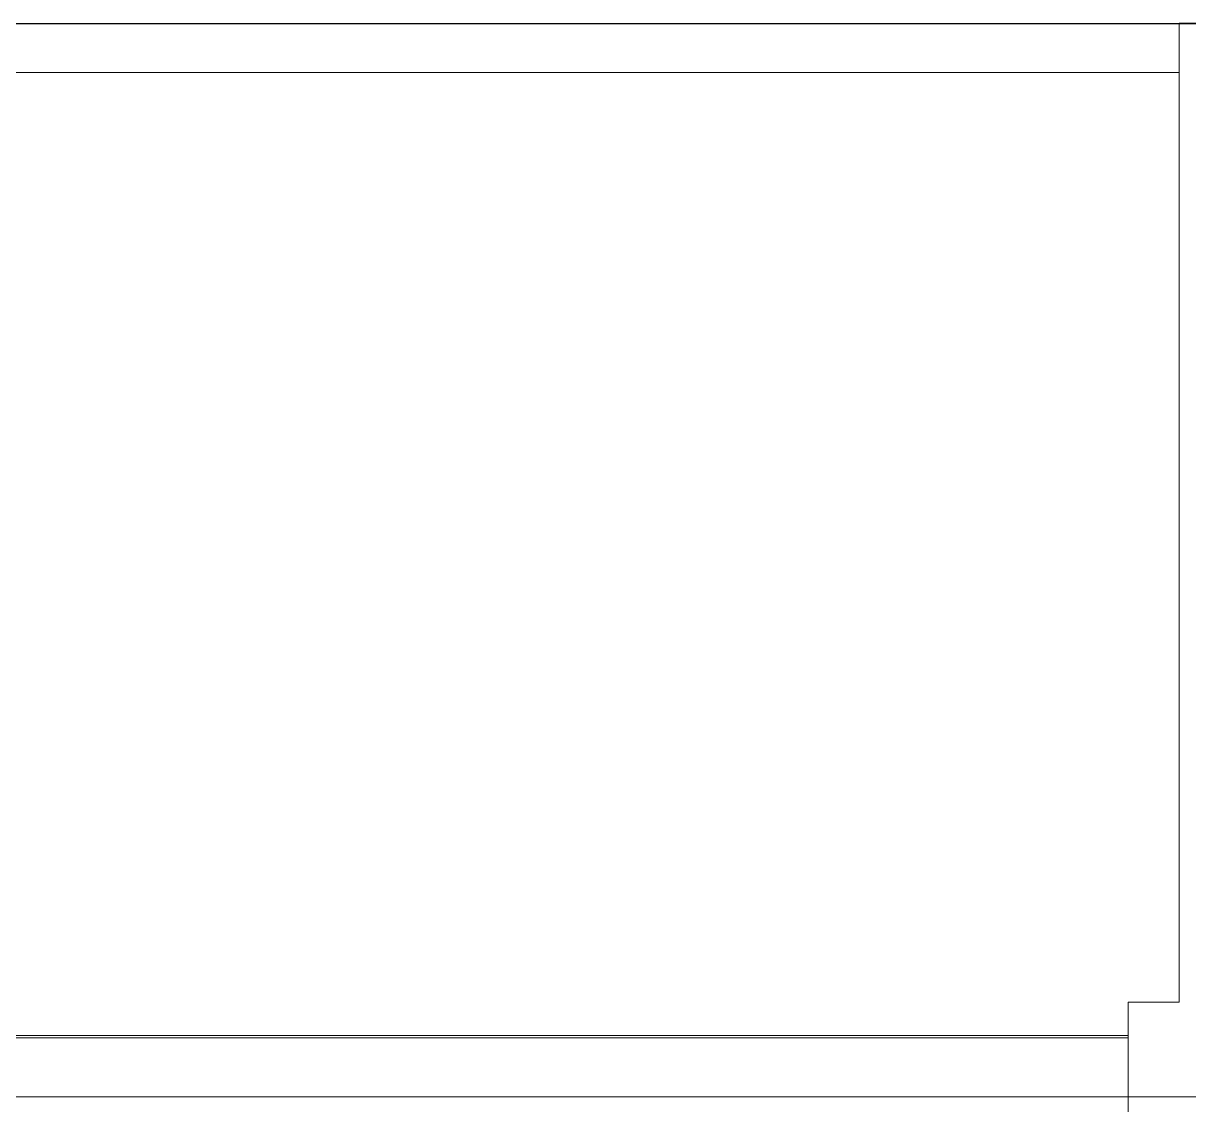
# Model space of a CAD drawing. Extents: x 27938 to 1042331, y -235042 to 1535213.
# Drawn here: x 714614.3 to 714755.2, y 596068.1 to 596198.8 of the extents above; entities that cross this region are included whole.
import ezdxf

# ---------------------------------------------------------------- set-up
doc = ezdxf.new("R2010")
doc.units = 0
doc.header["$LTSCALE"] = 1000
doc.header["$MEASUREMENT"] = 0
doc.layers.add('平面-空调预留孔', color=173, linetype='Continuous', lineweight=15)
doc.layers.add('看线', color=251, linetype='Continuous')

# ---------------------------------------------------------------- blocks, each defined once
blk = doc.blocks.new('gdgdgdrgdfsfs')
at = {"layer": '平面-空调预留孔', "color": 0}
for p, q in [((701373.32, 763967.56), (701455.02, 763967.56)), ((701455.02, 763967.56), (701455.02, 763849.22)), ((703030.02, 763961.62), (701455.02, 763961.62)), ((701455.02, 763849.22), (701461.18, 763849.22)), ((701461.18, 763849.22), (701461.18, 763834.7)), ((703023.86, 763845.19), (701461.18, 763845.19)), ((703023.86, 763844.89), (701461.18, 763844.89)), ((701461.18, 763837.76), (701452.7, 763837.76)), ((703023.86, 763837.79), (701461.18, 763837.79))]:
    blk.add_line(p, q, dxfattribs=at)

msp = doc.modelspace()

# ---------------------------------------------------------------- linework, layer by layer
at = {"layer": '看线', "color": 8, "ltscale": 0.5}
msp.add_lwpolyline([(710466.59, 596198.81), (714966.58, 596198.8)], dxfattribs=at)

# ---------------------------------------------------------------- block references
at = {"layer": '平面-空调预留孔', "color": 8, "xscale": -1}
msp.add_blockref('gdgdgdrgdfsfs', (1416209.1, -167768.75), dxfattribs=at)

doc.saveas('drawing.dxf')
